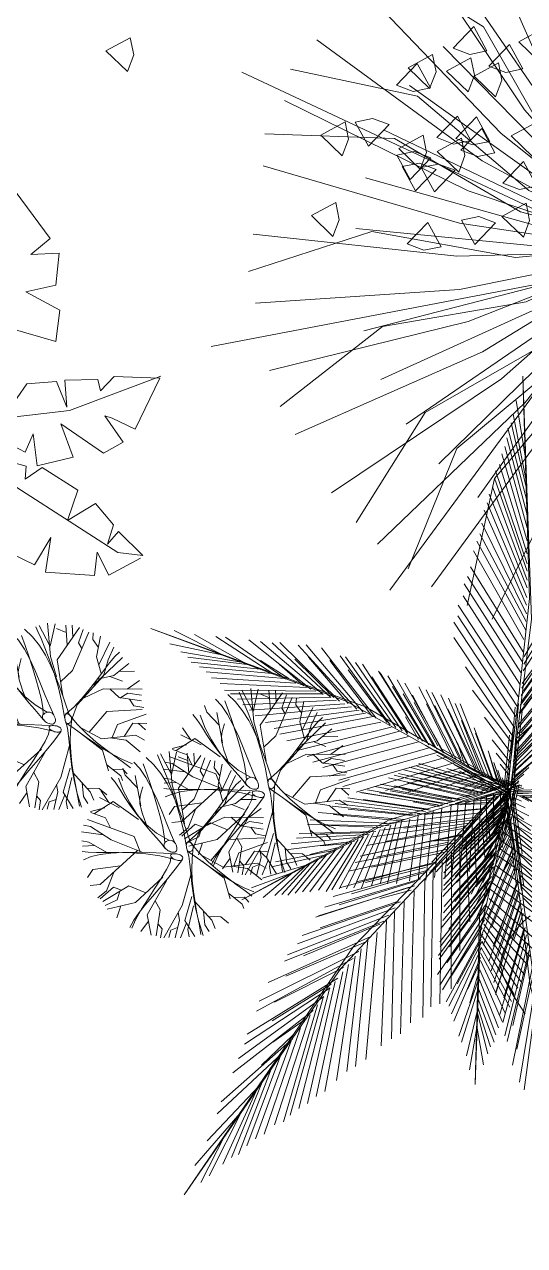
# Model space of a CAD drawing. Header units: metres. Extents: x 2 to 659295185, y -28 to 1124222152.
# Drawn here: x 658248.716 to 658249.041, y 1124143.352 to 1124144.146 of the extents above; entities that cross this region are included whole.
import ezdxf

# ---------------------------------------------------------------- set-up
doc = ezdxf.new("R2010")
doc.units = ezdxf.units.M
doc.header["$MEASUREMENT"] = 0
doc.linetypes.add('0', pattern=[0])
doc.layers.get('0').update_dxf_attribs({"linetype": 'CONTINUOUS'})
doc.layers.add('DPIC_Poligonal P2', color=7, linetype='CONTINUOUS', lineweight=50, true_color=0xcb6291)

# ---------------------------------------------------------------- blocks, each defined once
blk = doc.blocks.new('ARREGLO8')
at = {"color": 104, "linetype": 'Continuous', "lineweight": 0}
for points in [[(0.0531, 0.2396), (0.0555, 0.2654), (0.0408, 0.2607), (0.031, 0.249)], [(0.0552, 0.1089), (0.081, 0.1064), (0.0763, 0.1212), (0.0646, 0.131)], [(-0.0376, 0.095), (-0.0118, 0.0925), (-0.0165, 0.1073), (-0.0282, 0.1171)], [(-0.0426, 0.0852), (-0.0168, 0.0828), (-0.0215, 0.0975), (-0.0332, 0.1074)], [(-0.1164, 0.0735), (-0.1139, 0.0993), (-0.1287, 0.0946), (-0.1385, 0.0829)], [(0.0021, 0.0771), (0.0045, 0.1029), (-0.0102, 0.0982), (-0.02, 0.0865)], [(-0.069, 0.0617), (-0.0665, 0.0875), (-0.0813, 0.0828), (-0.0911, 0.0711)], [(-0.0329, 0.0718), (-0.0072, 0.0694), (-0.0118, 0.0841), (-0.0236, 0.0939)], [(0.0206, 0.0493), (0.0231, 0.0751), (0.0083, 0.0704), (-0.0015, 0.0587)], [(-0.1026, 0.0347), (-0.0768, 0.0323), (-0.0815, 0.047), (-0.0932, 0.0568)], [(0.1133, 0.0261), (0.1158, 0.0519), (0.1011, 0.0472), (0.0912, 0.0355)], [(-0.0469, 0.0162), (-0.0211, 0.0137), (-0.0258, 0.0285), (-0.0375, 0.0383)]]:
    blk.add_lwpolyline(points, close=True, dxfattribs=at)
at = {"color": 3, "linetype": 'Continuous', "lineweight": 0}
for points in [[(0.0114, 0.156), (0.0138, 0.1818), (-0.0009, 0.1771), (-0.0108, 0.1654)], [(-0.0376, 0.1413), (-0.0118, 0.1389), (-0.0165, 0.1536), (-0.0282, 0.1635)], [(-0.1096, 0.0689), (-0.0838, 0.0664), (-0.0885, 0.0812), (-0.1002, 0.091)]]:
    blk.add_lwpolyline(points, close=True, dxfattribs=at)
at = {"color": 213, "linetype": 'Continuous', "lineweight": 0}
for points in [[(0.0448, 0.1527), (0.019, 0.1551), (0.0237, 0.1404), (0.0354, 0.1306)], [(0.0309, 0.097), (0.0051, 0.0995), (0.0098, 0.0848), (0.0215, 0.0749)], [(0.0405, 0.0836), (0.0147, 0.0861), (0.0194, 0.0713), (0.0311, 0.0615)], [(0.0355, 0.0739), (0.0097, 0.0763), (0.0144, 0.0616), (0.0262, 0.0517)], [(0.0355, 0.0275), (0.0097, 0.0299), (0.0144, 0.0152), (0.0262, 0.0054)]]:
    blk.add_lwpolyline(points, close=True, dxfattribs=at)
at = {"color": 40, "linetype": 'Continuous', "lineweight": 0}
for points in [[(-0.0484, 0.1191), (-0.0459, 0.1449), (-0.0607, 0.1402), (-0.0705, 0.1285)], [(-0.0576, 0.0402), (-0.0552, 0.066), (-0.0699, 0.0613), (-0.0797, 0.0496)], [(-0.0391, 0.0124), (-0.0366, 0.0381), (-0.0514, 0.0335), (-0.0612, 0.0217)], [(0.0536, -0.0109), (0.0561, 0.0149), (0.0413, 0.0102), (0.0315, -0.0015)]]:
    blk.add_lwpolyline(points, close=True, dxfattribs=at)
blk = doc.blocks.new('FRESNO2')
at = {"color": 104, "linetype": '0', "lineweight": 0}
for p, q in [((-0.7, 1.27), (-0.729, 1.463)), ((-0.504, 1.184), (-0.502, 1.536)), ((-0.033, 1.482), (-0.01, 1.605)), ((0.096, 1.329), (-0.033, 1.482)), ((0.095, 1.53), (0.146, 1.61)), ((0.096, 1.19), (0.095, 1.53)), ((0.547, 1.358), (0.55, 1.55)), ((0.704, 1.26), (0.789, 1.415)), ((-0.847, 1.083), (-1.004, 1.296)), ((-0.908, 1.166), (-0.896, 1.356)), ((-0.234, 0.798), (-0.7, 1.27)), ((-0.353, 0.918), (-0.504, 1.184)), ((-0.077, 0.948), (0.165, 1.285)), ((0.689, 1.168), (0.547, 1.358)), ((0.619, 0.765), (0.704, 1.26)), ((0.665, 1.029), (0.856, 1.214)), ((0.856, 1.214), (0.908, 1.36)), ((1.031, 0.855), (1.156, 1.203)), ((-1.066, 0.57), (-1.284, 0.948)), ((-1.12, 0.892), (-1.211, 1.061)), ((-0.71, 0.549), (-1.161, 1.062)), ((-0.637, 0.866), (-1.138, 1.175)), ((-0.539, 1.107), (-0.847, 1.083)), ((-0.379, 0.945), (-0.637, 0.866)), ((-0.068, 0.411), (-0.077, 0.948)), ((0.705, 0.813), (1.133, 1.013)), ((1.051, 0.911), (1.346, 0.999)), ((1.133, 1.013), (1.229, 1.121)), ((-1.006, 0.225), (-1.466, 0.816)), ((-1.236, 0.649), (-1.367, 0.88)), ((-1.166, 0.743), (-1.12, 0.892)), ((-0.147, 0.315), (-0.234, 0.798)), ((0.585, 0.677), (1.031, 0.855)), ((0.838, 0.641), (1.548, 0.747)), ((0.993, 0.664), (1.091, 0.772)), ((1.091, 0.772), (1.406, 0.921)), ((1.225, 0.835), (1.344, 0.762)), ((1.344, 0.762), (1.48, 0.819)), ((-1.458, 0.253), (-1.648, 0.487)), ((-1.29, 0.59), (-1.571, 0.673)), ((-1.065, 0.585), (-1.236, 0.649)), ((-1.084, 0.325), (-1.066, 0.57)), ((-0.187, 0.532), (-0.71, 0.549)), ((0.252, 0.393), (0.838, 0.641)), ((1.166, 0.36), (1.607, 0.611)), ((1.395, 0.224), (1.655, 0.522)), ((1.407, 0.497), (1.43, 0.616)), ((1.43, 0.616), (1.585, 0.701)), ((-1.337, 0.225), (-1.693, 0.309)), ((-1.275, 0.176), (-1.353, 0.425)), ((1.086, 0.175), (1.166, 0.36)), ((1.476, 0.317), (1.725, 0.329)), ((-0.945, 0.036), (-1.708, 0.141)), ((-1.214, 0.011), (-1.414, -0.259)), ((-1.084, 0.025), (-1.337, 0.225)), ((-0.632, 0.037), (-1.006, 0.225)), ((0.641, 0.01), (1.352, -0.104)), ((0.651, 0.106), (1.395, 0.224)), ((-1.316, -0.127), (-1.788, -0.233)), ((1.081, -0.06), (1.177, -0.403)), ((1.352, -0.104), (1.787, -0.45)), ((1.575, -0.281), (1.805, -0.203)), ((-1.414, -0.259), (-1.772, -0.446)), ((-0.916, -0.458), (-1.692, -0.671)), ((-1.572, -0.342), (-1.627, -0.524)), ((-0.604, -0.503), (-0.916, -0.458)), ((-0.42, -0.303), (-0.892, -0.818)), ((1.177, -0.403), (1.727, -0.604)), ((1.332, -0.46), (1.379, -0.617)), ((1.37, -0.474), (1.53, -0.413)), ((1.53, -0.413), (1.758, -0.525)), ((-1.627, -0.524), (-1.735, -0.598)), ((-1.409, -0.698), (-1.664, -0.784)), ((-1.362, -0.581), (-1.409, -0.698)), ((-0.628, -0.624), (-0.864, -0.957)), ((0.532, -0.623), (0.372, -0.91)), ((0.51, -0.587), (0.694, -1.218)), ((0.533, -0.694), (1.5, -0.854)), ((1.137, -0.794), (1.519, -0.679)), ((1.379, -0.617), (1.72, -0.678)), ((1.519, -0.679), (1.731, -0.723)), ((-0.892, -0.818), (-1.651, -0.869)), ((-1.428, -0.854), (-1.6, -1.007)), ((-1.238, -0.841), (-1.523, -1.105)), ((0.372, -0.91), (0.669, -1.819)), ((0.978, -0.768), (1.359, -1.14)), ((1.5, -0.854), (1.637, -0.988)), ((-1.418, -1.008), (-1.362, -1.201)), ((-1.015, -1.086), (-1.411, -1.279)), ((-0.864, -0.957), (-1.334, -1.402)), ((-1.026, -1.111), (-1.194, -1.501)), ((0.936, -1.133), (0.998, -1.529)), ((1.359, -1.14), (1.549, -1.127)), ((-0.172, -1.18), (-0.562, -1.624)), ((0.524, -1.375), (0.432, -1.566)), ((0.694, -1.218), (0.74, -1.692)), ((0.712, -1.399), (0.932, -1.762)), ((0.978, -1.401), (1.133, -1.579)), ((-0.402, -1.442), (-0.448, -1.78)), ((0.114, -1.476), (0.2, -1.902)), ((0.432, -1.566), (0.527, -1.854)), ((0.998, -1.529), (1.062, -1.647)), ((-0.448, -1.78), (-0.524, -1.899)), ((0.16, -1.704), (0.077, -1.964)), ((0.287, -1.701), (0.517, -1.871)), ((0.74, -1.692), (0.804, -1.81))]:
    blk.add_line(p, q, dxfattribs=at)
at = {"color": 100, "linetype": '0', "lineweight": 0}
for points in [[(-0.049, 0.1), (-0.059, 0.225), (-0.066, 0.379), (-0.074, 0.555), (-0.085, 0.747), (-0.103, 0.949), (-0.131, 1.156), (-0.171, 1.362), (-0.226, 1.56)], [(-0.213, 0.015), (-0.163, 0.255), (-0.134, 0.506), (-0.122, 0.756), (-0.122, 0.993), (-0.128, 1.206), (-0.136, 1.382), (-0.141, 1.512), (-0.139, 1.582)], [(-0.175, 0.11), (0.009, 0.226), (0.18, 0.355), (0.34, 0.495), (0.492, 0.644), (0.637, 0.797), (0.776, 0.955), (0.913, 1.113), (1.049, 1.269)], [(-0.058, 0.057), (0.013, 0.152), (0.117, 0.261), (0.246, 0.386), (0.394, 0.528), (0.554, 0.691), (0.719, 0.874), (0.883, 1.081), (1.038, 1.313)], [(-0.157, 0.12), (-0.454, 0.023), (-1.207, 0.071), (-1.502, -0.047), (-1.764, -0.111)], [(-0.166, -0.042), (-0.379, -0.001), (-0.606, 0.019), (-0.839, 0.023), (-1.067, 0.019), (-1.282, 0.011), (-1.475, 0.007), (-1.635, 0.011), (-1.753, 0.031)], [(-0.098, 0.003), (-0.314, -0.241), (-0.504, -0.486), (-0.67, -0.723), (-0.811, -0.946), (-0.928, -1.146), (-1.021, -1.315), (-1.092, -1.447), (-1.14, -1.534)], [(-0.213, 0.015), (-0.353, -0.202), (-0.489, -0.416), (-0.616, -0.629), (-0.729, -0.84), (-0.825, -1.05), (-0.9, -1.259), (-0.948, -1.468), (-0.966, -1.677)], [(0.136, 0.094), (0.373, 0.102), (0.607, 0.1), (0.836, 0.091), (1.055, 0.08), (1.264, 0.072), (1.459, 0.071), (1.637, 0.081), (1.795, 0.107)], [(0.248, -0.105), (0.333, -0.058), (0.482, -0.025), (0.678, 0), (0.904, 0.021), (1.144, 0.042), (1.382, 0.068), (1.601, 0.103), (1.784, 0.151)], [(-0.019, -0.208), (-0.105, -0.376), (-0.213, -0.57), (-0.335, -0.782), (-0.457, -1.004), (-0.571, -1.226), (-0.665, -1.44), (-0.728, -1.638), (-0.749, -1.809)], [(0.112, -0.038), (0.274, -0.269), (0.434, -0.492), (0.592, -0.703), (0.748, -0.896), (0.899, -1.067), (1.047, -1.21), (1.19, -1.322), (1.327, -1.396)], [(0.238, -0.042), (0.355, -0.29), (0.493, -0.526), (0.643, -0.749), (0.795, -0.953), (0.938, -1.135), (1.062, -1.292), (1.159, -1.42), (1.218, -1.515)], [(0.096, -0.375), (0.002, -0.461), (-0.108, -0.584), (-0.228, -0.737), (-0.355, -0.911), (-0.484, -1.097), (-0.61, -1.287), (-0.728, -1.472), (-0.835, -1.645)], [(0.176, -0.308), (0.15, -0.415), (0.123, -0.559), (0.092, -0.734), (0.05, -0.934), (-0.006, -1.151), (-0.084, -1.38), (-0.188, -1.613), (-0.323, -1.844)], [(0.013, -0.345), (0.051, -0.612), (0.047, -0.865), (0.012, -1.102), (-0.045, -1.321), (-0.11, -1.519), (-0.173, -1.694), (-0.223, -1.844), (-0.248, -1.965)]]:
    blk.add_lwpolyline(points, dxfattribs=at)
for points in [[(-0.169, -0.039), (-0.153, -0.036), (-0.137, -0.028), (-0.119, -0.016), (-0.102, -0.001), (-0.087, 0.015), (-0.073, 0.032), (-0.062, 0.05), (-0.055, 0.066), (-0.053, 0.081), (-0.054, 0.094), (-0.059, 0.104), (-0.067, 0.113), (-0.077, 0.12), (-0.089, 0.125), (-0.103, 0.128), (-0.117, 0.128), (-0.131, 0.127), (-0.145, 0.123), (-0.159, 0.117), (-0.172, 0.109), (-0.184, 0.099), (-0.194, 0.088), (-0.202, 0.075), (-0.208, 0.06), (-0.212, 0.043), (-0.213, 0.026), (-0.211, 0.01), (-0.208, -0.006), (-0.201, -0.019), (-0.193, -0.03), (-0.182, -0.037)], [(0.094, 0.025), (0.098, 0.004), (0.105, -0.018), (0.115, -0.041), (0.128, -0.064), (0.142, -0.085), (0.157, -0.104), (0.171, -0.119), (0.186, -0.13), (0.198, -0.136), (0.21, -0.136), (0.22, -0.133), (0.228, -0.125), (0.234, -0.113), (0.238, -0.099), (0.239, -0.082), (0.239, -0.063), (0.236, -0.043), (0.23, -0.021), (0.223, 0), (0.214, 0.02), (0.203, 0.04), (0.191, 0.057), (0.178, 0.071), (0.165, 0.081), (0.151, 0.087), (0.138, 0.089), (0.125, 0.087), (0.114, 0.081), (0.104, 0.072), (0.098, 0.059), (0.094, 0.044)], [(-0.025, -0.282), (-0.015, -0.305), (-0.001, -0.326), (0.018, -0.343), (0.039, -0.357), (0.062, -0.367), (0.085, -0.372), (0.108, -0.373), (0.128, -0.368), (0.144, -0.358), (0.158, -0.343), (0.168, -0.324), (0.174, -0.303), (0.178, -0.279), (0.179, -0.254), (0.177, -0.228), (0.172, -0.203), (0.165, -0.179), (0.156, -0.157), (0.144, -0.138), (0.131, -0.122), (0.116, -0.11), (0.099, -0.103), (0.082, -0.102), (0.064, -0.106), (0.045, -0.116), (0.027, -0.132), (0.01, -0.153), (-0.005, -0.176), (-0.017, -0.202), (-0.024, -0.229), (-0.027, -0.256)]]:
    blk.add_lwpolyline(points, close=True, dxfattribs=at)
at = {"color": 3, "linetype": '0', "lineweight": 0}
blk.add_lwpolyline([(0.075, -0.814), (-0.012, -0.96), (-0.082, -1.071), (-0.14, -1.154), (-0.193, -1.215), (-0.247, -1.261), (-0.309, -1.299), (-0.386, -1.334), (-0.484, -1.374)], dxfattribs=at)
at = {"color": 104, "linetype": '0', "lineweight": 0}
blk.add_lwpolyline([(0.065, -1.049), (0.093, -1.65), (0.496, -1.784)], dxfattribs=at)
blk = doc.blocks.new('JUNIPER1')
at = {"color": 104, "linetype": 'Continuous', "lineweight": 0}
for p, q in [((0.1128, 0.8098), (0.1066, 0.9591)), ((0.1082, 0.7585), (0.0949, 0.9258)), ((0.1037, 0.7101), (0.0782, 0.8934)), ((0.1065, 0.7399), (0.0873, 0.9053)), ((0.097, 0.6428), (0.0652, 0.8493)), ((0.1005, 0.6775), (0.0728, 0.8698)), ((0.0934, 0.6107), (0.0555, 0.8321)), ((0.0869, 0.5542), (0.0354, 0.7921)), ((0.0899, 0.5785), (0.0472, 0.8063)), ((0.0846, 0.5356), (0.0306, 0.7739)), ((0.0795, 0.4954), (0.0132, 0.7361)), ((0.082, 0.5142), (0.023, 0.7534)), ((0.0736, 0.4526), (-0.0041, 0.6984)), ((0.0762, 0.4714), (0.0057, 0.7157)), ((0.0704, 0.4315), (-0.013, 0.6673)), ((0.0675, 0.4128), (-0.0212, 0.6415)), ((0.0641, 0.3915), (-0.031, 0.6242)), ((0.0566, 0.3686), (-0.0413, 0.6015)), ((0.0516, 0.3386), (-0.0537, 0.5628)), ((0.0402, 0.2885), (-0.0738, 0.5229)), ((0.0468, 0.3152), (-0.0641, 0.5402)), ((-0.6926, 0.4194), (-0.8014, 0.4911)), ((0.0343, 0.2597), (-0.08, 0.4939)), ((0.053, 0.3265), (0.1812, 0.496)), ((-0.6836, 0.4147), (-0.8156, 0.4595)), ((-0.636, 0.3902), (-0.7521, 0.4753)), ((-0.5686, 0.3548), (-0.7002, 0.4642)), ((-0.5395, 0.3393), (-0.6765, 0.4599)), ((0.0276, 0.2284), (-0.0953, 0.4723)), ((0.0494, 0.308), (0.1751, 0.467)), ((-0.6405, 0.3926), (-0.7906, 0.4362)), ((-0.4813, 0.3074), (-0.6202, 0.4463)), ((-0.4525, 0.2912), (-0.592, 0.4395)), ((-0.4348, 0.2812), (-0.5639, 0.4327)), ((-0.4149, 0.2696), (-0.5446, 0.4309)), ((0.0152, 0.1814), (-0.1105, 0.4314)), ((0.0222, 0.2049), (-0.0986, 0.4455)), ((0.0464, 0.2922), (0.1752, 0.4478)), ((-0.6249, 0.3845), (-0.7754, 0.4215)), ((-0.6, 0.3715), (-0.7682, 0.4083)), ((-0.5727, 0.357), (-0.7495, 0.3946)), ((-0.3743, 0.2456), (-0.5001, 0.4195)), ((-0.3591, 0.2363), (-0.4808, 0.4177)), ((-0.3287, 0.2177), (-0.4438, 0.4059)), ((0.0098, 0.1534), (-0.1151, 0.3939)), ((0.0381, 0.25), (0.1664, 0.3974)), ((0.0457, 0.2576), (0.1693, 0.4023)), ((-0.5437, 0.3416), (-0.7343, 0.3799)), ((-0.5169, 0.327), (-0.7226, 0.3642)), ((-0.5326, 0.3402), (-0.5974, 0.3924)), ((-0.498, 0.318), (-0.5519, 0.3769)), ((-0.4275, 0.2807), (-0.5128, 0.3857)), ((-0.3937, 0.2615), (-0.4779, 0.3867)), ((-0.3396, 0.2257), (-0.4265, 0.373)), ((-0.2964, 0.197), (-0.3995, 0.3808)), ((-0.2836, 0.1887), (-0.3872, 0.3769)), ((0.0343, 0.2315), (0.1637, 0.376)), ((-0.4902, 0.3124), (-0.7029, 0.347)), ((-0.3033, 0.204), (-0.384, 0.3448)), ((-0.2686, 0.1788), (-0.3641, 0.3607)), ((-0.256, 0.1704), (-0.3473, 0.3543)), ((-0.2261, 0.1578), (-0.3097, 0.3328)), ((0.0293, 0.2078), (0.1604, 0.3493)), ((0.0417, 0.2426), (0.1431, 0.3579)), ((-0.4701, 0.3011), (-0.6947, 0.3301)), ((-0.4547, 0.2924), (-0.6805, 0.319)), ((-0.4369, 0.2824), (-0.6653, 0.3043)), ((-0.2552, 0.1743), (-0.3281, 0.3207)), ((-0.222, 0.1475), (-0.3065, 0.3281)), ((-0.2072, 0.1373), (-0.2887, 0.3181)), ((-0.1883, 0.1241), (-0.2666, 0.3055)), ((0.0043, 0.1296), (-0.0943, 0.3185)), ((0.0247, 0.1866), (0.1577, 0.3278)), ((0.0321, 0.2152), (0.1329, 0.3261)), ((0.0399, 0.261), (0.0829, 0.3067)), ((-0.4214, 0.2734), (-0.6536, 0.2885)), ((-0.4017, 0.2619), (-0.6384, 0.2738)), ((-0.2144, 0.1487), (-0.28, 0.2909)), ((-0.1714, 0.1122), (-0.2489, 0.2955)), ((-0.1444, 0.0927), (-0.2153, 0.2826)), ((-0.132, 0.0838), (-0.1976, 0.2726)), ((0.017, 0.1524), (0.158, 0.2894)), ((0.0248, 0.1896), (0.136, 0.3007)), ((0.0373, 0.2075), (0.1204, 0.2925)), ((-0.3862, 0.2528), (-0.6266, 0.2581)), ((-0.3689, 0.2423), (-0.6026, 0.2384)), ((-0.1939, 0.1295), (-0.2558, 0.2697)), ((-0.1741, 0.1133), (-0.2327, 0.2641)), ((-0.1853, 0.1322), (-0.2309, 0.2456)), ((-0.1133, 0.0701), (-0.1843, 0.265)), ((-0.1127, 0.0686), (-0.1815, 0.2577)), ((-0.0988, 0.0594), (-0.1631, 0.2561)), ((-0.0885, 0.0516), (-0.1454, 0.2461)), ((0.0002, 0.1133), (-0.0841, 0.2589)), ((0.0068, 0.1121), (0.1478, 0.2465)), ((0.0079, 0.1132), (0.1533, 0.2519)), ((0.0135, 0.1368), (0.1553, 0.268)), ((0.0191, 0.1615), (0.1247, 0.2601)), ((-0.3537, 0.233), (-0.583, 0.2211)), ((-0.3363, 0.2223), (-0.5712, 0.2054)), ((-0.2311, 0.1531), (-0.2561, 0.2123)), ((-0.1515, 0.0979), (-0.2012, 0.2388)), ((-0.132, 0.0945), (-0.181, 0.2323)), ((-0.0969, 0.0671), (-0.1498, 0.2197)), ((-0.0762, 0.0425), (-0.1302, 0.2314)), ((-0.067, 0.0355), (-0.1183, 0.2292)), ((-0.0147, 0.0125), (0.0256, 0.2125)), ((0.0036, 0.0948), (0.1528, 0.2273)), ((0.0228, 0.1405), (0.126, 0.2373)), ((-0.3189, 0.2068), (-0.5551, 0.1871)), ((-0.2945, 0.1914), (-0.5257, 0.1613)), ((-0.1159, 0.0719), (-0.1602, 0.2005)), ((-0.0813, 0.0432), (-0.1196, 0.1876)), ((-0.0061, 0.0909), (-0.0625, 0.1888)), ((-0.0245, 0.0049), (0.0159, 0.2049)), ((-0.0034, 0.0661), (0.1425, 0.1855)), ((0.0004, 0.0816), (0.1501, 0.2059)), ((0.0087, 0.1164), (0.1054, 0.2053)), ((0.011, 0.0955), (0.1256, 0.2013)), ((-0.2758, 0.1786), (-0.5095, 0.143)), ((-0.2548, 0.1628), (-0.4978, 0.1272)), ((-0.0577, 0.0286), (-0.0903, 0.1661)), ((-0.0602, 0.0338), (-0.0887, 0.1525)), ((-0.0312, 0.0038), (0.0052, 0.1544)), ((-0.0063, 0.0543), (0.1447, 0.1727)), ((-0.0045, 0.0715), (0.108, 0.1597)), ((0.013, 0.1289), (0.0538, 0.1569)), ((-0.2318, 0.147), (-0.4747, 0.1111)), ((-0.2069, 0.1294), (-0.4611, 0.0882)), ((-0.0313, 0.0167), (-0.1739, 0.1214)), ((-0.1252, 0.0806), (-0.1357, 0.1316)), ((-0.0112, 0.0696), (-0.0495, 0.1314)), ((-0.0355, 0.0047), (-0.0057, 0.1374)), ((-0.0091, 0.0425), (0.0994, 0.1227)), ((-0.1883, 0.1159), (-0.4389, 0.0756)), ((-0.1702, 0.1008), (-0.4307, 0.0588)), ((-0.0402, 0.0107), (-0.2369, 0.0941)), ((-0.0302, 0.0002), (-0.1904, 0.1095)), ((-0.0452, 0.0192), (-0.0627, 0.1048)), ((-0.0501, 0.0306), (-0.0608, 0.0942)), ((-0.0153, 0.0534), (-0.0437, 0.0973)), ((-0.0104, 0.0117), (0.0097, 0.1201)), ((-0.0055, 0.0469), (0.0881, 0.1163)), ((-0.1477, 0.0857), (-0.3997, 0.0412)), ((-0.1289, 0.0721), (-0.3269, 0.0366)), ((-0.1167, -0.0022), (-0.3156, 0.0671)), ((-0.1046, -0.0001), (-0.301, 0.0718)), ((-0.0863, 0.0031), (-0.29, 0.0754)), ((-0.0847, 0.0026), (-0.2823, 0.0728)), ((-0.0719, 0.0055), (-0.2754, 0.0829)), ((-0.1161, 0.0623), (-0.2716, 0.0265)), ((-0.0616, 0.0072), (-0.2607, 0.0877)), ((-0.0494, 0.0092), (-0.2425, 0.0882)), ((-0.0786, 0.0113), (-0.2373, 0.0695)), ((-0.0516, 0.0066), (-0.1983, 0.0687)), ((-0.031, 0.0122), (-0.1695, 0.0738)), ((-0.0366, 0.0138), (-0.1563, 0.0667)), ((-0.0316, -0.007), (-0.1502, 0.0814)), ((-0.0338, -0.0111), (-0.1391, 0.0645)), ((-0.0313, 0.0167), (-0.1187, 0.0742)), ((-0.0405, 0.0176), (-0.0525, 0.0745)), ((-0.0183, 0.0402), (-0.0372, 0.0686)), ((-0.013, 0.0266), (0.0555, 0.0737)), ((-0.0048, 0.0355), (0.0469, 0.0681)), ((-0.2018, -0.0132), (-0.3905, 0.0397)), ((-0.1909, -0.0168), (-0.3852, 0.0389)), ((-0.177, -0.0139), (-0.3706, 0.0437)), ((-0.1591, -0.0103), (-0.3523, 0.0496)), ((-0.1898, -0.0115), (-0.3426, 0.0329)), ((-0.1429, -0.0071), (-0.3376, 0.0544)), ((-0.1658, -0.0104), (-0.3155, 0.035)), ((-0.1447, -0.0081), (-0.3035, 0.0457)), ((-0.1657, -0.0037), (-0.2855, 0.0358)), ((-0.1237, -0.0035), (-0.2704, 0.0497)), ((-0.1146, 0.0062), (-0.2584, 0.0581)), ((-0.0888, 0.0027), (-0.2224, 0.0519)), ((-0.0987, 0.0482), (-0.2032, 0.0244)), ((-0.0819, 0.0357), (-0.1488, 0.018)), ((-0.0184, 0.0142), (-0.1039, 0.0542)), ((-0.0305, 0.018), (-0.0934, 0.0491)), ((-0.0156, 0.0161), (-0.0724, 0.0425)), ((-0.0096, 0.0158), (-0.0514, 0.0358)), ((-0.036, 0.0126), (-0.0441, 0.0547)), ((-0.028, 0.0055), (-0.0358, 0.035)), ((-0.0156, 0.0151), (0.0183, 0.0377)), ((-0.2882, -0.0398), (-0.4987, 0.0019)), ((-0.2593, -0.0325), (-0.4621, 0.0138)), ((-0.2478, -0.0296), (-0.4547, 0.019)), ((-0.2341, -0.0264), (-0.4328, 0.0234)), ((-0.2679, -0.0325), (-0.4238, 0.0019)), ((-0.2224, -0.0238), (-0.4218, 0.0297)), ((-0.2259, -0.021), (-0.3846, 0.0214)), ((-0.1988, -0.019), (-0.2617, 0.0009)), ((-0.0089, 0.0174), (-0.1587, -0.0148)), ((-0.012, 0.0211), (-0.1522, -0.0032)), ((-0.0997, 0.0022), (-0.1505, 0.026)), ((0.0038, 0.012), (-0.146, -0.0202)), ((-0.0693, 0.0261), (-0.1172, 0.0123)), ((0.0102, 0.0069), (-0.1077, -0.0125)), ((-0.012, 0.0211), (-0.0917, 0.0023)), ((-0.0588, 0.0185), (-0.09, 0.009)), ((0.0133, 0.0032), (-0.0886, -0.0158)), ((-0.0243, 0.0001), (-0.0734, -0.1334)), ((-0.0195, 0.001), (-0.0665, -0.1448)), ((-0.0085, 0.0093), (-0.0555, -0.1365)), ((-0.0448, 0.0018), (-0.0479, -0.0491)), ((-0.0243, 0.0001), (-0.0478, -0.0783)), ((-0.0009, 0.0123), (-0.0431, -0.0995)), ((-0.0146, 0.0078), (-0.0405, -0.0118)), ((-0.032, 0.0037), (-0.0332, -0.0334)), ((0.0039, 0.0131), (-0.0307, -0.0847)), ((-0.0005, 0.0165), (-0.0305, 0.0292)), ((-0.0218, 0.0056), (-0.0221, -0.0189)), ((-0.019, 0.0045), (0.0039, 0.0225)), ((-0.0112, 0.0003), (0.0743, -0.0067)), ((-0.3279, -0.0508), (-0.5281, -0.0241)), ((-0.3147, -0.0471), (-0.5207, -0.0135)), ((-0.3486, -0.0531), (-0.4907, -0.0301)), ((-0.299, -0.0416), (-0.4627, -0.0071)), ((-0.215, -0.0276), (-0.2534, -0.1954)), ((-0.053, -0.0098), (-0.2416, -0.178)), ((-0.057, -0.0056), (-0.2336, -0.1528)), ((-0.1933, -0.023), (-0.2314, -0.1909)), ((-0.0369, -0.0098), (-0.2255, -0.178)), ((-0.1695, -0.0183), (-0.2059, -0.1963)), ((-0.0294, -0.0295), (-0.2, -0.1582)), ((-0.1514, -0.0151), (-0.1876, -0.1903)), ((-0.0289, -0.014), (-0.1774, -0.1359)), ((-0.065, -0.0225), (-0.173, -0.0159)), ((-0.1318, -0.0131), (-0.1694, -0.1953)), ((-0.0803, -0.025), (-0.1598, -0.017)), ((-0.057, -0.0056), (-0.1573, -0.0981)), ((-0.0249, -0.0182), (-0.1533, -0.1275)), ((-0.0261, -0.0207), (-0.1486, -0.1099)), ((-0.1111, -0.0084), (-0.1437, -0.1869)), ((-0.0302, -0.0248), (-0.1359, -0.102)), ((-0.0614, -0.017), (-0.1333, -0.0131)), ((-0.0927, -0.0051), (-0.1179, -0.1457)), ((-0.0538, -0.0131), (-0.1068, -0.0091)), ((-0.0216, -0.0089), (-0.0989, -0.0629)), ((-0.0798, -0.0032), (-0.0922, -0.1182)), ((-0.0308, -0.0175), (-0.0892, -0.0563)), ((-0.0425, -0.0052), (-0.0803, -0.0052)), ((-0.0217, -0.0054), (-0.073, -0.0415)), ((-0.0615, -0.001), (-0.07, -0.0782)), ((-0.0185, -0.0004), (-0.0568, -0.0266)), ((-0.0284, -0.0234), (-0.0557, -0.0582)), ((-0.0277, -0.011), (-0.0455, -0.0375)), ((-0.0343, -0.0214), (-0.0318, -0.2283)), ((-0.0343, -0.0214), (-0.0277, -0.144)), ((-0.0299, -0.021), (-0.0209, -0.2482)), ((-0.0223, -0.0098), (-0.0133, -0.2369)), ((-0.0192, -0.0259), (0.0123, -0.0454)), ((-0.0161, -0.0065), (-0.0151, -0.1794)), ((-0.0158, -0.0161), (0.0053, -0.0286)), ((-0.004, -0.0088), (0.1219, -0.0156)), ((-0.0007, -0.0133), (0.0231, -0.03)), ((0.0061, -0.0158), (0.132, -0.0226)), ((0.0068, -0.0147), (0.04, -0.0398)), ((0.0085, -0.0195), (0.1259, -0.0305)), ((0.0085, -0.0195), (0.0756, -0.0217)), ((0.0117, -0.0163), (0.0568, -0.0497)), ((-0.3791, -0.0663), (-0.5593, -0.0548)), ((-0.3624, -0.0612), (-0.5519, -0.0442)), ((-0.3765, -0.0622), (-0.5001, -0.0517)), ((-0.3512, -0.0578), (-0.4323, -0.1936)), ((-0.3382, -0.0538), (-0.4141, -0.1959)), ((-0.3232, -0.0495), (-0.3885, -0.193)), ((-0.3099, -0.0458), (-0.3666, -0.1913)), ((-0.2948, -0.0416), (-0.3483, -0.1935)), ((-0.104, -0.0544), (-0.348, -0.0593)), ((-0.0924, -0.0449), (-0.3411, -0.0449)), ((-0.2751, -0.0403), (-0.3264, -0.1946)), ((-0.2536, -0.0346), (-0.2935, -0.1921)), ((-0.236, -0.0309), (-0.2716, -0.1931)), ((-0.0808, -0.0354), (-0.2559, -0.0304)), ((-0.0879, -0.0369), (-0.2392, -0.0329)), ((-0.0408, -0.0595), (-0.2095, -0.197)), ((-0.0371, -0.0498), (-0.2063, -0.1819)), ((-0.0327, -0.0382), (-0.1976, -0.1659)), ((-0.0315, -0.0414), (-0.1587, -0.1373)), ((-0.0281, -0.0549), (-0.1137, -0.1746)), ((-0.082, -0.0511), (-0.0832, -0.1172)), ((-0.0282, -0.0366), (-0.083, -0.1084)), ((-0.034, -0.0487), (-0.0761, -0.0998)), ((-0.0692, -0.0402), (-0.0694, -0.0835)), ((-0.0297, -0.031), (-0.0659, -0.079)), ((-0.0299, -0.0537), (0.0327, -0.0997)), ((-0.0239, -0.0379), (0.0186, -0.066)), ((-0.0199, -0.0496), (0.0053, -0.0742)), ((-0.4174, -0.0789), (-0.5887, -0.0807)), ((-0.3937, -0.0711), (-0.574, -0.0677)), ((-0.4463, -0.0889), (-0.5419, -0.1911)), ((-0.4633, -0.0905), (-0.5314, -0.0989)), ((-0.4247, -0.0813), (-0.52, -0.1894)), ((-0.4323, -0.0827), (-0.5034, -0.0805)), ((-0.4082, -0.0759), (-0.5017, -0.1944)), ((-0.3955, -0.0717), (-0.4871, -0.1924)), ((-0.3809, -0.0669), (-0.4688, -0.1919)), ((-0.3679, -0.0629), (-0.4506, -0.1941)), ((-0.1324, -0.0777), (-0.3895, -0.0931)), ((-0.1194, -0.067), (-0.3711, -0.0738)), ((-0.1408, -0.0725), (-0.3414, -0.0884)), ((-0.1068, -0.0606), (-0.2922, -0.0606)), ((-0.0523, -0.0906), (-0.2127, -0.2248)), ((-0.0458, -0.0732), (-0.2103, -0.2135)), ((-0.0446, -0.072), (-0.2042, -0.2081)), ((-0.0491, -0.0624), (-0.1788, -0.1708)), ((-0.0467, -0.0755), (-0.1561, -0.1667)), ((-0.0281, -0.0685), (-0.1455, -0.2424)), ((-0.028, -0.082), (-0.1403, -0.2554)), ((-0.1191, -0.0813), (-0.1293, -0.2234)), ((-0.0257, -0.0874), (-0.1132, -0.2171)), ((-0.0306, -0.0607), (-0.1044, -0.1643)), ((-0.0981, -0.064), (-0.1017, -0.1558)), ((-0.0517, -0.0852), (-0.0978, -0.1174)), ((-0.0419, -0.0828), (0.0672, -0.175)), ((-0.0371, -0.0707), (0.0563, -0.1389)), ((-0.0196, -0.0647), (0.0184, -0.103)), ((-0.0196, -0.0833), (0.0322, -0.1377)), ((-0.4876, -0.1036), (-0.6291, -0.1185)), ((-0.4645, -0.0953), (-0.6181, -0.1067)), ((-0.5321, -0.1202), (-0.6113, -0.1892)), ((-0.5125, -0.1128), (-0.5967, -0.1926)), ((-0.4909, -0.1048), (-0.5784, -0.1894)), ((-0.4679, -0.0964), (-0.5601, -0.1889)), ((-0.1735, -0.1118), (-0.4217, -0.1317)), ((-0.1504, -0.0926), (-0.4079, -0.1172)), ((-0.1484, -0.0924), (-0.3981, -0.1161)), ((-0.1863, -0.1082), (-0.3679, -0.1241)), ((-0.1536, -0.0952), (-0.3225, -0.1082)), ((-0.1673, -0.1042), (-0.2317, -0.1003)), ((-0.0564, -0.1022), (-0.2159, -0.2398)), ((-0.1585, -0.1119), (-0.1892, -0.3778)), ((-0.0627, -0.0962), (-0.1795, -0.1947)), ((-0.0588, -0.1088), (-0.1783, -0.2093)), ((-0.1422, -0.0988), (-0.1569, -0.3102)), ((-0.0279, -0.0999), (-0.1427, -0.2797)), ((-0.0279, -0.115), (-0.1402, -0.3035)), ((-0.0348, -0.118), (-0.1202, -0.2672)), ((-0.0545, -0.1207), (0.0844, -0.2443)), ((-0.0482, -0.1004), (0.09, -0.2179)), ((-0.0195, -0.1078), (0.0585, -0.1953)), ((-0.5848, -0.1404), (-0.6842, -0.1638)), ((-0.5778, -0.1377), (-0.6588, -0.191)), ((-0.5408, -0.1234), (-0.6548, -0.1433)), ((-0.5443, -0.1248), (-0.6295, -0.1897)), ((-0.1887, -0.1247), (-0.4401, -0.151)), ((-0.1975, -0.1321), (-0.383, -0.1479)), ((-0.1816, -0.1314), (-0.2214, -0.4694)), ((-0.0707, -0.1429), (-0.2191, -0.2803)), ((-0.0653, -0.1273), (-0.2159, -0.2652)), ((-0.0654, -0.1294), (-0.1913, -0.24)), ((-0.0739, -0.1488), (-0.1881, -0.2558)), ((-0.0797, -0.1454), (-0.1738, -0.2294)), ((-0.0277, -0.1361), (-0.1348, -0.3301)), ((-0.0268, -0.1345), (-0.1309, -0.3226)), ((-0.0276, -0.1398), (-0.0998, -0.2652)), ((-0.0627, -0.1386), (0.071, -0.2576)), ((-0.0201, -0.1338), (0.0961, -0.2638)), ((-0.2421, -0.1703), (-0.4862, -0.2089)), ((-0.2218, -0.1527), (-0.4678, -0.1896)), ((-0.2506, -0.1756), (-0.4398, -0.2073)), ((-0.2241, -0.1558), (-0.4246, -0.1796)), ((-0.2506, -0.1637), (-0.4019, -0.1835)), ((-0.2324, -0.173), (-0.2767, -0.508)), ((-0.2078, -0.1551), (-0.2536, -0.5032)), ((-0.0895, -0.1814), (-0.2296, -0.3184)), ((-0.0809, -0.1738), (-0.2263, -0.3142)), ((-0.0765, -0.1603), (-0.2231, -0.2991)), ((-0.0849, -0.1701), (-0.1998, -0.2802)), ((-0.0274, -0.1631), (-0.1329, -0.3479)), ((-0.0271, -0.181), (-0.1304, -0.3718)), ((-0.0355, -0.1699), (-0.1119, -0.3059)), ((-0.0767, -0.1789), (0.0496, -0.2959)), ((-0.0689, -0.156), (0.067, -0.2764)), ((-0.0288, -0.1545), (-0.0615, -0.1972)), ((-0.0202, -0.1526), (0.1203, -0.3246)), ((-0.0198, -0.1798), (0.1585, -0.3991)), ((-0.296, -0.2073), (-0.5343, -0.2549)), ((-0.2822, -0.2056), (-0.5276, -0.2523)), ((-0.2647, -0.1901), (-0.5092, -0.233)), ((-0.2808, -0.1954), (-0.4738, -0.2311)), ((-0.2553, -0.1923), (-0.2997, -0.5321)), ((-0.0906, -0.2045), (-0.2366, -0.3504)), ((-0.0947, -0.2061), (-0.2109, -0.3224)), ((-0.083, -0.1817), (-0.1317, -0.2262)), ((-0.0269, -0.1913), (-0.1052, -0.33)), ((-0.0836, -0.2), (0.0425, -0.3171)), ((-0.0183, -0.2115), (0.1629, -0.4408)), ((-0.3219, -0.2412), (-0.5737, -0.2957)), ((-0.3262, -0.239), (-0.5268, -0.2826)), ((-0.2922, -0.2152), (-0.3717, -0.2271)), ((-0.2852, -0.2182), (-0.3319, -0.5418)), ((-0.0983, -0.2294), (-0.2438, -0.3843)), ((-0.1015, -0.2408), (-0.243, -0.3932)), ((-0.0941, -0.2159), (-0.2366, -0.3631)), ((-0.0263, -0.22), (-0.1209, -0.4129)), ((-0.0256, -0.2233), (-0.1064, -0.3771)), ((-0.0968, -0.2369), (0.0196, -0.3502)), ((-0.0912, -0.2198), (0.0314, -0.3318)), ((-0.0195, -0.2389), (0.1549, -0.4596)), ((-0.3538, -0.2704), (-0.6151, -0.3392)), ((-0.3365, -0.2546), (-0.5875, -0.315)), ((-0.3389, -0.2639), (-0.3826, -0.5756)), ((-0.3125, -0.2424), (-0.3596, -0.5659)), ((-0.1097, -0.2695), (-0.251, -0.4309)), ((-0.1058, -0.2483), (-0.2136, -0.366)), ((-0.0256, -0.2442), (-0.1183, -0.4368)), ((-0.0248, -0.2712), (-0.1152, -0.4665)), ((-0.1027, -0.2584), (0.0053, -0.38)), ((-0.0266, -0.2531), (-0.0974, -0.4034)), ((-0.0335, -0.2464), (-0.0934, -0.3634)), ((-0.019, -0.2658), (0.1581, -0.4894)), ((-0.3683, -0.2841), (-0.6243, -0.3536)), ((-0.3792, -0.2905), (-0.576, -0.346)), ((-0.3611, -0.2835), (-0.4102, -0.59)), ((-0.1165, -0.2961), (-0.2487, -0.4577)), ((-0.1135, -0.2797), (-0.2252, -0.4043)), ((-0.1153, -0.2913), (-0.0176, -0.4131)), ((-0.024, -0.2922), (-0.1126, -0.4903)), ((-0.1114, -0.2761), (-0.0065, -0.3984)), ((-0.0293, -0.2855), (-0.0996, -0.4407)), ((-0.4047, -0.3184), (-0.6704, -0.4019)), ((-0.4183, -0.3296), (-0.625, -0.3909)), ((-0.413, -0.3265), (-0.4793, -0.6335)), ((-0.3882, -0.3096), (-0.4517, -0.619)), ((-0.12, -0.3094), (-0.2432, -0.4693)), ((-0.1283, -0.3284), (-0.2193, -0.44)), ((-0.1225, -0.3197), (-0.0374, -0.4565)), ((-0.1187, -0.3047), (-0.0271, -0.4329)), ((-0.0295, -0.3028), (-0.1143, -0.4965)), ((-0.0231, -0.3047), (-0.0537, -0.367)), ((-0.4381, -0.3511), (-0.698, -0.4453)), ((-0.4488, -0.3615), (-0.5299, -0.6624)), ((-0.4321, -0.3452), (-0.5023, -0.6431)), ((-0.1282, -0.3444), (-0.2377, -0.5001)), ((-0.1321, -0.3615), (-0.2322, -0.5117)), ((-0.1343, -0.3571), (-0.2053, -0.459)), ((-0.1295, -0.35), (-0.0572, -0.4873)), ((-0.1256, -0.333), (-0.0485, -0.4712)), ((-0.022, -0.3402), (-0.109, -0.5471)), ((-0.0211, -0.358), (-0.1043, -0.5677)), ((-0.0253, -0.3419), (-0.0945, -0.5069)), ((-0.4547, -0.3674), (-0.7072, -0.4694)), ((-0.4807, -0.3868), (-0.6601, -0.4522)), ((-0.4676, -0.3802), (-0.5622, -0.6865)), ((-0.1353, -0.3766), (-0.2283, -0.531)), ((-0.1384, -0.3914), (-0.0825, -0.5317)), ((-0.1356, -0.3784), (-0.0769, -0.518)), ((-0.1325, -0.3633), (-0.0682, -0.502)), ((-0.02, -0.379), (-0.1033, -0.6007)), ((-0.498, -0.4112), (-0.7372, -0.5225)), ((-0.505, -0.4183), (-0.6082, -0.7106)), ((-0.484, -0.3969), (-0.5852, -0.6962)), ((-0.1403, -0.4009), (-0.2244, -0.5502)), ((-0.1445, -0.4157), (-0.182, -0.4762)), ((-0.1419, -0.4085), (-0.0959, -0.545)), ((-0.0189, -0.3969), (-0.0992, -0.6154)), ((-0.0203, -0.4082), (-0.0808, -0.5772)), ((-0.5375, -0.4521), (-0.7648, -0.5804)), ((-0.5192, -0.4328), (-0.7464, -0.5466)), ((-0.5158, -0.4236), (-0.6718, -0.4971)), ((-0.5214, -0.4351), (-0.6313, -0.7203)), ((-0.1498, -0.4499), (-0.2166, -0.5886)), ((-0.1532, -0.4465), (-0.1801, -0.5096)), ((-0.1504, -0.4534), (-0.1165, -0.5795)), ((-0.1462, -0.4309), (-0.1054, -0.5648)), ((-0.0161, -0.4418), (-0.0928, -0.6749)), ((-0.5673, -0.4834), (-0.7832, -0.6142)), ((-0.5557, -0.4712), (-0.6727, -0.7492)), ((-0.5397, -0.4544), (-0.6543, -0.7348)), ((-0.1541, -0.4741), (-0.2119, -0.6041)), ((-0.1547, -0.4776), (-0.1252, -0.5956)), ((-0.0128, -0.4836), (-0.0805, -0.7188)), ((-0.016, -0.4576), (-0.0778, -0.6369)), ((-0.5765, -0.4931), (-0.6957, -0.7541)), ((-0.586, -0.5012), (-0.6757, -0.5503)), ((-0.1586, -0.5002), (-0.1315, -0.613)), ((-0.0111, -0.5045), (-0.0708, -0.7389)), ((-0.6036, -0.5225), (-0.7234, -0.7734)), ((-0.625, -0.538), (-0.7108, -0.6034)), ((-0.1635, -0.53), (-0.2033, -0.6387)), ((-0.1641, -0.5337), (-0.1505, -0.64)), ((-0.162, -0.5209), (-0.1418, -0.624)), ((-0.6266, -0.5472), (-0.8201, -0.6817)), ((-0.6308, -0.5518), (-0.7464, -0.783)), ((-0.1696, -0.5692), (-0.164, -0.666)), ((-0.6556, -0.5792), (-0.8339, -0.7106)), ((-0.6598, -0.5837), (-0.7694, -0.7975)), ((-0.1708, -0.5766), (-0.2002, -0.6744)), ((-0.687, -0.6138), (-0.7924, -0.8168)), ((-0.7225, -0.6535), (-0.8661, -0.7734)), ((-0.7269, -0.6585), (-0.8339, -0.8361)), ((-0.7116, -0.6413), (-0.8109, -0.8216)), ((-0.7778, -0.7162), (-0.903, -0.8313)), ((-0.769, -0.7062), (-0.8707, -0.8602)), ((-0.8197, -0.7641), (-0.8937, -0.8747))]:
    blk.add_line(p, q, dxfattribs=at)
at = {"color": 100, "linetype": 'Continuous', "lineweight": 0}
for p, q in [((-0.0104, 0.0117), (0.0318, 0.1922)), ((-0.0335, 0.0127), (-0.1937, 0.122)), ((-0.0128, 0.0213), (0.0326, 0.0529)), ((-0.0117, -0.0061), (-0.0087, -0.1578)), ((-0.0089, -0.0034), (0.0898, -0.0134))]:
    blk.add_line(p, q, dxfattribs=at)
for points in [[(0.1296, 1.017), (0.0822, 0.4677), (0.0305, 0.2388), (-0.0283, -0.0013)], [(0.1296, 1.017), (0.0817, 0.4163), (-0.0198, -0.0013)], [(-0.8581, 0.5026), (-0.3518, 0.2486), (-0.0232, 0.0028)], [(-0.8581, 0.5026), (-0.3964, 0.2667), (-0.2149, 0.136), (-0.0261, -0.0058)], [(-0.9375, -0.9), (-0.45, -0.3375), (-0.0375, 0)], [(-0.7117, -0.1912), (-0.3241, -0.0354), (0.0034, 0.0178)], [(-0.7117, -0.1912), (-0.3542, -0.0517), (-0.178, -0.0193), (0.0107, 0.0109)], [(-0.1903, -0.712), (-0.1323, -0.3326), (-0.0723, -0.1638), (-0.0041, 0.0147)], [(-0.1903, -0.712), (-0.1314, -0.2984), (-0.0137, 0.0118)], [(-0.9375, -0.9), (-0.4878, -0.3885), (-0.266, -0.2003), (-0.0283, -0.0067)], [(0.0715, -1.1438), (-0.0263, -0.4843), (-0.0283, -0.0046)], [(0.0715, -1.1438), (-0.0145, -0.5396), (-0.0194, -0.2779), (-0.0201, -0.0019)], [(0.6008, -0.0017), (0.296, -0.0356), (0.1483, -0.0232), (-0.0096, -0.0064)], [(0.6008, -0.0017), (0.27, -0.042), (-0.004, -0.0135)]]:
    blk.add_lwpolyline(points, dxfattribs=at)
blk = doc.blocks.new('PIEDRA5')
at = {"color": 42, "linetype": '0', "lineweight": 0}
blk.add_lwpolyline([(-0.224, -0.8778), (-0.2487, -0.8701), (-0.2715, -0.8621), (-0.2917, -0.8542), (-0.3089, -0.8465), (-0.3233, -0.8389), (-0.3352, -0.8309), (-0.3448, -0.8224), (-0.3525, -0.8129), (-0.3585, -0.802), (-0.3631, -0.7895), (-0.3667, -0.775), (-0.3693, -0.7583), (-0.3709, -0.7398), (-0.371, -0.7202), (-0.3693, -0.7), (-0.3654, -0.6798)], dxfattribs=at)
blk = doc.blocks.new('PINO1')
at = {"color": 100, "linetype": '0', "lineweight": 0}
for p, q in [((0.0258, -0.0038), (-0.6862, 0.2166)), ((0.0262, -0.0014), (-0.7132, 0.0921)), ((0.0262, 0.0011), (-0.7181, -0.0353)), ((0.0258, 0.0035), (-0.7009, -0.1615)), ((0.025, 0.0059), (-0.662, -0.2829)), ((0.0238, 0.008), (-0.6027, -0.3957)), ((0.0204, 0.0115), (-0.4302, -0.5821)), ((0.0183, 0.0127), (-0.3224, -0.6501)), ((0.0159, 0.0136), (-0.2045, -0.6983)), ((0.0135, 0.0141), (-0.0799, -0.7253)), ((-0.0183, 0), (0.0192, -1.0452)), ((0.0111, 0.0141), (0.0474, -0.7303)), ((0.0183, -0.0127), (-1.0647, -0.2677)), ((0.0183, -0.0127), (-0.7024, -0.8472))]:
    blk.add_line(p, q, dxfattribs=at)
at = {"color": 104, "linetype": '0', "lineweight": 0}
for points in [[(-0.0214, 0.0221), (-0.434, 0.1735), (-0.8824, 0.4102)], [(-0.0248, 0.017), (-0.4575, 0.0944), (-0.9402, 0.2496)], [(-0.0493, 0.0264), (-0.3295, 0.0575), (-0.6649, 0.1921), (-0.9846, 0.1568)], [(-0.0273, 0.0114), (-0.4668, 0.0125), (-0.9691, 0.0815)], [(-0.0514, 0.0108), (-0.3253, -0.0558), (-0.6865, -0.044), (-0.9749, -0.1866)], [(-0.0287, 0.0054), (-0.4618, -0.0698), (-0.9685, -0.0891)], [(-0.0503, 0.003), (-0.3086, -0.1102), (-0.6663, -0.1613), (-0.9255, -0.3518)], [(-0.0292, -0.0007), (-0.4426, -0.15), (-0.9382, -0.2569)], [(-0.0285, -0.0068), (-0.4097, -0.2256), (-0.8793, -0.417)], [(-0.0268, -0.0127), (-0.3642, -0.2944), (-0.7934, -0.5644)], [(-0.0443, -0.0116), (-0.2483, -0.2063), (-0.5669, -0.3766), (-0.7454, -0.6443)], [(-0.0241, -0.0182), (-0.3075, -0.3542), (-0.6832, -0.6947)], [(-0.0204, -0.0232), (-0.2412, -0.4033), (-0.5521, -0.8038)], [(-0.0337, -0.0232), (-0.1588, -0.2759), (-0.4, -0.545), (-0.4761, -0.8575)], [(-0.016, -0.0275), (-0.1674, -0.4401), (-0.4041, -0.8885)], [(-0.0109, -0.0309), (-0.0883, -0.4635), (-0.2436, -0.9463)], [(-0.0197, -0.0305), (-0.0508, -0.3107), (-0.1855, -0.646), (-0.1501, -0.9658)], [(-0.0053, -0.0334), (-0.0064, -0.4729), (-0.0754, -0.9752)], [(-0.012, -0.0322), (0.006, -0.3136), (-0.0683, -0.6672), (0.022, -0.9759)], [(-0.0041, -0.0325), (0.0625, -0.3065), (0.0507, -0.6677), (0.1933, -0.956)], [(0.0007, -0.0348), (0.0759, -0.4679), (0.0951, -0.9746)], [(0.0068, -0.0352), (0.1561, -0.4487), (0.263, -0.9443)]]:
    blk.add_lwpolyline(points, dxfattribs=at)

msp = doc.modelspace()

# ---------------------------------------------------------------- linework, layer by layer
at = {"layer": 'DPIC_Poligonal P2', "color": 3, "lineweight": 0}
for p, q in [((658248.73247, 1124144.00706), (658248.69852, 1124144.05307)), ((658248.71989, 1124143.99664), (658248.73247, 1124144.00706)), ((658248.73844, 1124143.99762), (658248.71989, 1124143.99664)), ((658248.73622, 1124143.97672), (658248.73844, 1124143.99762)), ((658248.71664, 1124143.97234), (658248.73622, 1124143.97672)), ((658248.73893, 1124143.96045), (658248.71664, 1124143.97234)), ((658248.73629, 1124143.94011), (658248.73893, 1124143.96045)), ((658248.70544, 1124143.94899), (658248.73629, 1124143.94011)), ((658248.74504, 1124143.89524), (658248.80447, 1124143.91755)), ((658248.7741, 1124143.9173), (658248.76542, 1124143.90809)), ((658248.80381, 1124143.91628), (658248.7741, 1124143.9173)), ((658248.71736, 1124143.91264), (658248.70475, 1124143.89433)), ((658248.73667, 1124143.9142), (658248.71736, 1124143.91264)), ((658248.74336, 1124143.89745), (658248.73667, 1124143.9142)), ((658248.76351, 1124143.91537), (658248.74218, 1124143.91489)), ((658248.74218, 1124143.91489), (658248.74336, 1124143.89745)), ((658248.76542, 1124143.90809), (658248.76351, 1124143.91537)), ((658248.7879, 1124143.88325), (658248.80381, 1124143.91628)), ((658248.68525, 1124143.88825), (658248.74504, 1124143.89524)), ((658248.7395, 1124143.88666), (658248.76726, 1124143.86757)), ((658248.7476, 1124143.86488), (658248.7395, 1124143.88666)), ((658248.77999, 1124143.87462), (658248.76814, 1124143.89182)), ((658248.76814, 1124143.89182), (658248.77295, 1124143.89024)), ((658248.77295, 1124143.89024), (658248.7879, 1124143.88325)), ((658248.71621, 1124143.86811), (658248.72161, 1124143.88006)), ((658248.72161, 1124143.88006), (658248.72413, 1124143.85928)), ((658248.70811, 1124143.87243), (658248.71621, 1124143.86811)), ((658248.76726, 1124143.86757), (658248.77999, 1124143.87462)), ((658248.71702, 1124143.85911), (658248.7018, 1124143.86328)), ((658248.72413, 1124143.85928), (658248.7476, 1124143.86488)), ((658248.71621, 1124143.85065), (658248.71702, 1124143.85911)), ((658248.72734, 1124143.85822), (658248.71621, 1124143.85065)), ((658248.75055, 1124143.84354), (658248.72734, 1124143.85822)), ((658248.70115, 1124143.85143), (658248.7765, 1124143.803)), ((658248.74393, 1124143.82367), (658248.75055, 1124143.84354)), ((658248.76202, 1124143.83478), (658248.74393, 1124143.82367)), ((658248.77371, 1124143.82096), (658248.76202, 1124143.83478)), ((658248.76993, 1124143.80848), (658248.77371, 1124143.82096)), ((658248.77708, 1124143.81653), (658248.76993, 1124143.80848)), ((658248.79292, 1124143.80104), (658248.77708, 1124143.81653)), ((658248.68995, 1124143.81062), (658248.72229, 1124143.79501)), ((658248.72229, 1124143.79501), (658248.73296, 1124143.81272)), ((658248.73296, 1124143.81272), (658248.72963, 1124143.79011)), ((658248.76136, 1124143.78801), (658248.76305, 1124143.80326)), ((658248.76305, 1124143.80326), (658248.77084, 1124143.78822)), ((658248.77084, 1124143.78822), (658248.7913, 1124143.79939)), ((658248.7765, 1124143.803), (658248.79292, 1124143.80104)), ((658248.72963, 1124143.79011), (658248.76136, 1124143.78801))]:
    msp.add_line(p, q, dxfattribs=at)

# ---------------------------------------------------------------- block references
at = {"layer": 'DPIC_Poligonal P2', "lineweight": 0}
for name, p, xscale, yscale, zscale, rotation in [('ARREGLO8', (658248.65263, 1124144.27179), 0.7500000000435973, 0.7500000000435973, 0.7500000000435973, 231.6262079768598), ('ARREGLO8', (658248.93992, 1124144.10073), 0.7500000000435973, 0.7500000000435973, 0.7500000000435973, 231.6262079768598), ('PINO1', (658249.11993, 1124143.99678), 0.2624999998370828, 0.2624999998370828, 0.2624999998370828, 321.6262079768554), ('JUNIPER1', (658249.03702, 1124143.64852), 0.262499999913687, 0.262499999913687, 0.262499999913687, 6.62620797494024), ('PIEDRA5', (658249.23076, 1124143.6472), 0.2624999998370828, 0.2624999998370828, 0.2624999998370828, 321.6262079768554), ('FRESNO2', (658248.74002, 1124143.69239), 0.03375000004990154, 0.03375000004990154, 0.03375000004990154, 231.6262079568539), ('FRESNO2', (658248.87219, 1124143.64996), 0.03375000004990154, 0.03375000004990154, 0.03375000004990154, 231.6262079568539), ('FRESNO2', (658248.81907, 1124143.60904), 0.03375000004990154, 0.03375000004990154, 0.03375000004990154, 231.6262079568539)]:
    msp.add_blockref(name, p, dxfattribs=dict(at, xscale=xscale, yscale=yscale, zscale=zscale, rotation=rotation))

doc.saveas('drawing.dxf')
